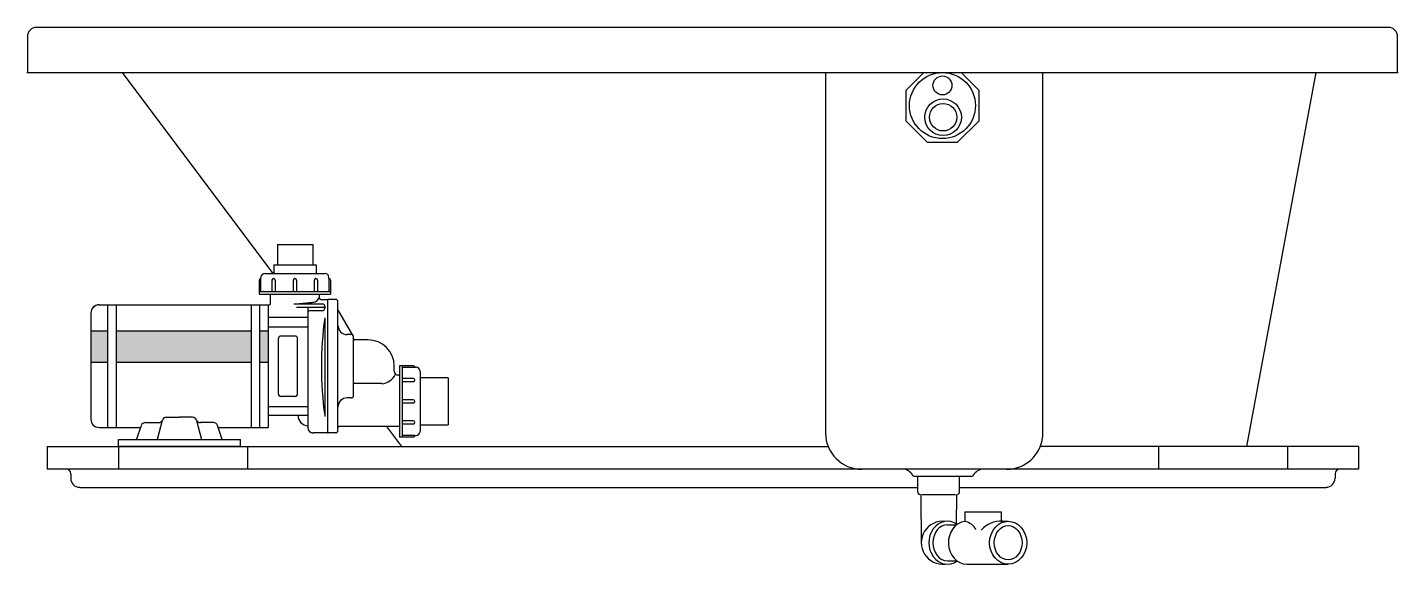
# Model space of a CAD drawing. Header units: millimetres. Extents: x -1233.87 to -1232.35, y 2265.07 to 2265.67.
import ezdxf

# ---------------------------------------------------------------- set-up
doc = ezdxf.new("R2010")
doc.units = ezdxf.units.MM
doc.layers.add('jacuzzi', color=1, linetype='Continuous')

msp = doc.modelspace()

# ---------------------------------------------------------------- hatches: boundary and pattern name
at = {"layer": 'jacuzzi'}
h = msp.add_hatch(color=256, dxfattribs=at)
h.paths.add_polyline_path([(-1233.7689, 2265.3345), (-1233.7689, 2265.2997), (-1233.6189, 2265.2997), (-1233.6189, 2265.3345)])
h.paths.add_polyline_path([(-1233.7782, 2265.3345), (-1233.7968, 2265.3345), (-1233.7968, 2265.2997), (-1233.7782, 2265.2997)])
h.paths.add_polyline_path([(-1233.6096, 2265.2997), (-1233.6003, 2265.2997), (-1233.6003, 2265.3345), (-1233.6096, 2265.3345)])

# ---------------------------------------------------------------- linework, layer by layer
for p, q in [((-1233.7619, 2265.6209), (-1233.5951, 2265.3983)), ((-1232.9818, 2265.6209), (-1232.9818, 2265.2212)), ((-1232.741, 2265.6209), (-1232.741, 2265.2168)), ((-1232.5144, 2265.2062), (-1232.4375, 2265.6209)), ((-1233.5899, 2265.4303), (-1233.5505, 2265.4303)), ((-1233.6082, 2265.3926), (-1233.6082, 2265.3938)), ((-1233.6082, 2265.3925), (-1233.6082, 2265.3937)), ((-1233.6037, 2265.3983), (-1233.5372, 2265.3983)), ((-1233.5937, 2265.4079), (-1233.5468, 2265.4079)), ((-1233.5327, 2265.3926), (-1233.5327, 2265.3938)), ((-1233.5327, 2265.3925), (-1233.5327, 2265.3937)), ((-1233.6101, 2265.3783), (-1233.5309, 2265.3783)), ((-1233.6082, 2265.3783), (-1233.6082, 2265.3925)), ((-1233.5327, 2265.3925), (-1233.5327, 2265.3783)), ((-1233.7875, 2265.3633), (-1233.5989, 2265.3633)), ((-1233.7782, 2265.3634), (-1233.7782, 2265.2274)), ((-1233.7782, 2265.3633), (-1233.7782, 2265.2274)), ((-1233.7689, 2265.3634), (-1233.7689, 2265.2274)), ((-1233.7689, 2265.3633), (-1233.7689, 2265.2274)), ((-1233.6189, 2265.3633), (-1233.6189, 2265.2274)), ((-1233.6101, 2265.3753), (-1233.5309, 2265.3753)), ((-1233.6096, 2265.3633), (-1233.6096, 2265.2274)), ((-1233.6003, 2265.3633), (-1233.6003, 2265.2406)), ((-1233.5974, 2265.3648), (-1233.5974, 2265.3753)), ((-1233.5715, 2265.3645), (-1233.54, 2265.3645)), ((-1233.5433, 2265.3709), (-1233.5433, 2265.3753)), ((-1233.5418, 2265.3694), (-1233.5338, 2265.3694)), ((-1233.5418, 2265.3694), (-1233.5338, 2265.3694)), ((-1233.5338, 2265.2213), (-1233.5338, 2265.3694)), ((-1233.5338, 2265.2213), (-1233.5338, 2265.3694)), ((-1233.5255, 2265.3694), (-1233.5338, 2265.3694)), ((-1233.5227, 2265.2241), (-1233.5227, 2265.3666)), ((-1233.7968, 2265.3541), (-1233.7968, 2265.2367)), ((-1233.7968, 2265.354), (-1233.7968, 2265.2367)), ((-1233.6003, 2265.3614), (-1233.6003, 2265.2406)), ((-1233.6003, 2265.3499), (-1233.556, 2265.3499)), ((-1233.5688, 2265.3607), (-1233.5374, 2265.3607)), ((-1233.5534, 2265.3571), (-1233.54, 2265.3571)), ((-1233.5374, 2265.3619), (-1233.5374, 2265.3598)), ((-1233.5374, 2265.3619), (-1233.5374, 2265.3597)), ((-1233.5374, 2265.348), (-1233.5374, 2265.2397)), ((-1233.5058, 2265.3291), (-1233.5227, 2265.3583)), ((-1233.7968, 2265.3345), (-1233.7782, 2265.3345)), ((-1233.7689, 2265.3345), (-1233.6189, 2265.3345)), ((-1233.6096, 2265.3345), (-1233.6003, 2265.3345)), ((-1233.6003, 2265.3391), (-1233.556, 2265.3391)), ((-1233.5888, 2265.2645), (-1233.5888, 2265.326)), ((-1233.5703, 2265.3288), (-1233.586, 2265.3288)), ((-1233.5675, 2265.2645), (-1233.5675, 2265.326)), ((-1233.5082, 2265.3305), (-1233.5125, 2265.3305)), ((-1233.5054, 2265.263), (-1233.5054, 2265.3277)), ((-1233.4896, 2265.3247), (-1233.504, 2265.3247)), ((-1233.7968, 2265.2997), (-1233.7782, 2265.2997)), ((-1233.7689, 2265.2997), (-1233.6189, 2265.2997)), ((-1233.6096, 2265.2997), (-1233.6003, 2265.2997)), ((-1233.4602, 2265.2898), (-1233.4602, 2265.2953)), ((-1233.4546, 2265.2959), (-1233.4546, 2265.2167)), ((-1233.4516, 2265.2959), (-1233.4516, 2265.2167)), ((-1233.4516, 2265.2941), (-1233.4361, 2265.2941)), ((-1233.4316, 2265.2896), (-1233.4316, 2265.2231)), ((-1233.4316, 2265.2896), (-1233.4316, 2265.2231)), ((-1233.4742, 2265.276), (-1233.5054, 2265.276)), ((-1233.4553, 2265.2854), (-1233.4558, 2265.2854)), ((-1233.4005, 2265.2826), (-1233.4316, 2265.2826)), ((-1233.4005, 2265.2826), (-1233.4316, 2265.2826)), ((-1233.4005, 2265.2826), (-1233.4005, 2265.2305)), ((-1233.4005, 2265.2826), (-1233.4005, 2265.2343)), ((-1233.5703, 2265.2617), (-1233.586, 2265.2617)), ((-1233.5082, 2265.2602), (-1233.5125, 2265.2602)), ((-1233.6003, 2265.2506), (-1233.556, 2265.2506)), ((-1233.6003, 2265.2506), (-1233.6003, 2265.2406)), ((-1233.6003, 2265.2506), (-1233.6003, 2265.2406)), ((-1233.556, 2265.2506), (-1233.556, 2265.2406)), ((-1233.556, 2265.2506), (-1233.556, 2265.2406)), ((-1233.7875, 2265.2274), (-1233.7416, 2265.2274)), ((-1233.7875, 2265.2274), (-1233.7416, 2265.2274)), ((-1233.746, 2265.214), (-1233.7408, 2265.2297)), ((-1233.746, 2265.214), (-1233.7408, 2265.2297)), ((-1233.7364, 2265.2329), (-1233.7217, 2265.2329)), ((-1233.7364, 2265.2328), (-1233.7217, 2265.2328)), ((-1233.7176, 2265.2352), (-1233.7231, 2265.214)), ((-1233.7176, 2265.2352), (-1233.7231, 2265.214)), ((-1233.7131, 2265.2387), (-1233.6985, 2265.2387)), ((-1233.7131, 2265.2387), (-1233.6985, 2265.2387)), ((-1233.684, 2265.2387), (-1233.6985, 2265.2387)), ((-1233.684, 2265.2387), (-1233.6985, 2265.2387)), ((-1233.6795, 2265.2352), (-1233.6739, 2265.214)), ((-1233.6795, 2265.2352), (-1233.6739, 2265.214)), ((-1233.6607, 2265.2329), (-1233.6753, 2265.2329)), ((-1233.6607, 2265.2328), (-1233.6753, 2265.2328)), ((-1233.651, 2265.214), (-1233.6563, 2265.2297)), ((-1233.651, 2265.214), (-1233.6563, 2265.2297)), ((-1233.6555, 2265.2274), (-1233.6003, 2265.2274)), ((-1233.556, 2265.2406), (-1233.6003, 2265.2406)), ((-1233.6003, 2265.2406), (-1233.6003, 2265.2274)), ((-1233.6003, 2265.2406), (-1233.6003, 2265.2274)), ((-1233.556, 2265.2293), (-1233.556, 2265.2272)), ((-1233.556, 2265.2292), (-1233.556, 2265.2271)), ((-1233.4546, 2265.2284), (-1233.5213, 2265.2284)), ((-1233.4687, 2265.2284), (-1233.4522, 2265.2062)), ((-1233.4005, 2265.23), (-1233.4316, 2265.23)), ((-1233.4005, 2265.238), (-1233.4005, 2265.2343)), ((-1233.4005, 2265.2343), (-1233.4005, 2265.2306)), ((-1233.7663, 2265.214), (-1233.6307, 2265.214)), ((-1233.7663, 2265.214), (-1233.6307, 2265.214)), ((-1233.7663, 2265.2062), (-1233.7663, 2265.214)), ((-1233.7663, 2265.2061), (-1233.7663, 2265.214)), ((-1233.6307, 2265.2062), (-1233.6307, 2265.214)), ((-1233.6307, 2265.2061), (-1233.6307, 2265.214)), ((-1233.5338, 2265.2213), (-1233.5502, 2265.2213)), ((-1233.5255, 2265.2213), (-1233.5338, 2265.2213)), ((-1233.4373, 2265.2186), (-1233.4516, 2265.2186)), ((-1233.4373, 2265.2186), (-1233.4361, 2265.2186)), ((-1233.4373, 2265.2186), (-1233.4361, 2265.2186)), ((-1233.8453, 2265.2062), (-1232.9789, 2265.2062)), ((-1233.8453, 2265.2062), (-1233.8453, 2265.1811)), ((-1233.7663, 2265.2062), (-1233.7663, 2265.1811)), ((-1233.6307, 2265.2062), (-1233.7663, 2265.2062)), ((-1233.6307, 2265.2061), (-1233.7663, 2265.2061)), ((-1233.6232, 2265.2062), (-1233.6232, 2265.1811)), ((-1232.3906, 2265.2062), (-1232.7439, 2265.2062)), ((-1232.6126, 2265.2062), (-1232.6126, 2265.1811)), ((-1232.4695, 2265.2062), (-1232.4695, 2265.1811)), ((-1232.4695, 2265.2062), (-1232.4695, 2265.1811)), ((-1232.3906, 2265.2062), (-1232.3906, 2265.1811)), ((-1232.3906, 2265.1811), (-1233.8453, 2265.1811)), ((-1233.8192, 2265.1761), (-1233.8192, 2265.1711)), ((-1232.8189, 2265.173), (-1232.8841, 2265.173)), ((-1232.8796, 2265.1561), (-1232.8796, 2265.173)), ((-1232.8332, 2265.1561), (-1232.8332, 2265.173)), ((-1232.4166, 2265.1761), (-1232.4166, 2265.1711)), ((-1233.8092, 2265.161), (-1232.8796, 2265.161)), ((-1232.8761, 2265.1517), (-1232.8756, 2265.0996)), ((-1232.8753, 2265.153), (-1232.8375, 2265.153)), ((-1232.8367, 2265.1518), (-1232.837, 2265.1207)), ((-1232.8332, 2265.161), (-1232.4266, 2265.161)), ((-1232.8466, 2265.1196), (-1232.8431, 2265.1196)), ((-1232.8431, 2265.1196), (-1232.8362, 2265.1196)), ((-1232.8272, 2265.134), (-1232.8272, 2265.1227)), ((-1232.8272, 2265.134), (-1232.787, 2265.134)), ((-1232.787, 2265.134), (-1232.787, 2265.1229)), ((-1232.7856, 2265.1234), (-1232.7792, 2265.1234)), ((-1232.8466, 2265.0795), (-1232.8431, 2265.0795)), ((-1232.8431, 2265.0795), (-1232.8362, 2265.0795)), ((-1232.825, 2265.0757), (-1232.7792, 2265.0757)), ((-1232.7845, 2265.0757), (-1232.7792, 2265.0757))]:
    msp.add_line(p, q, dxfattribs=at)
msp.add_lwpolyline([(-1233.8572, 2265.671, 0.414214), (-1233.8672, 2265.661), (-1233.8672, 2265.6209), (-1232.3472, 2265.6209), (-1232.3472, 2265.661, 0.414214), (-1232.3572, 2265.671)], format="xyb", close=True, dxfattribs=at)
for points in [[(-1232.8732, 2265.6206), (-1232.8927, 2265.6011), (-1232.8927, 2265.5675), (-1232.8689, 2265.5437), (-1232.8685, 2265.5437)], [(-1232.8689, 2265.5437), (-1232.8353, 2265.5437), (-1232.8115, 2265.5675), (-1232.8115, 2265.6011), (-1232.8309, 2265.6206)], [(-1233.5899, 2265.4303), (-1233.5899, 2265.4079)], [(-1233.5505, 2265.4303), (-1233.5505, 2265.4079)], [(-1233.5937, 2265.4079), (-1233.5937, 2265.3983)], [(-1233.5468, 2265.4079), (-1233.5468, 2265.3983)], [(-1233.6101, 2265.3907), (-1233.6101, 2265.3753)], [(-1233.5959, 2265.3907), (-1233.5959, 2265.3783)], [(-1233.5922, 2265.3907), (-1233.5922, 2265.3783)], [(-1233.5723, 2265.3907), (-1233.5723, 2265.3783)], [(-1233.5687, 2265.3907), (-1233.5687, 2265.3783)], [(-1233.549, 2265.3907), (-1233.549, 2265.3783)], [(-1233.5454, 2265.3907), (-1233.5454, 2265.3783)], [(-1233.5309, 2265.3907), (-1233.5309, 2265.3753)], [(-1233.556, 2265.3607), (-1233.556, 2265.2506)], [(-1233.4392, 2265.2959), (-1233.4546, 2265.2959)], [(-1233.4392, 2265.2817), (-1233.4516, 2265.2817)], [(-1233.4392, 2265.2781), (-1233.4516, 2265.2781)], [(-1233.4392, 2265.2581), (-1233.4516, 2265.2581)], [(-1233.4392, 2265.2545), (-1233.4516, 2265.2545)], [(-1233.556, 2265.2406), (-1233.556, 2265.2358), (-1233.556, 2265.2293)], [(-1233.556, 2265.2406), (-1233.556, 2265.2357), (-1233.556, 2265.2292)], [(-1233.4392, 2265.2348), (-1233.4516, 2265.2348)], [(-1233.4392, 2265.2312), (-1233.4516, 2265.2312)], [(-1233.4392, 2265.2167), (-1233.4546, 2265.2167)]]:
    msp.add_lwpolyline(points, dxfattribs=at)
msp.add_lwpolyline([(-1233.5715, 2265.3645, 0.008376), (-1233.5635, 2265.3649, 0.008376), (-1233.5556, 2265.3657, 0.00574), (-1233.5501, 2265.3663, 0.000724), (-1233.5494, 2265.3664)], format="xyb", dxfattribs=at)
for centre, radius in [((-1232.8521, 2265.5843), 0.0366), ((-1232.8521, 2265.6067), 0.0105), ((-1232.8514, 2265.5714), 0.0203), ((-1232.8514, 2265.5714), 0.0152)]:
    msp.add_circle(centre, radius, dxfattribs=at)
for centre, radius, start, end in [((-1233.6037, 2265.3937), 0.00452, 90, 180), ((-1233.5372, 2265.3937), 0.00452, 0, 90), ((-1233.6082, 2265.3907), 0.00181, 90, 180), ((-1233.5941, 2265.3907), 0.00181, 0, 180), ((-1233.5705, 2265.3907), 0.00181, 0, 180), ((-1233.5472, 2265.3907), 0.00181, 0, 180), ((-1233.5327, 2265.3907), 0.00181, 0, 90), ((-1233.7875, 2265.3541), 0.00931, 90, 180), ((-1233.7875, 2265.354), 0.00931, 90, 180), ((-1233.5989, 2265.3648), 0.00142, 270, 0), ((-1233.551, 2265.3742), 0.008, 273.3278, 346.1608), ((-1233.5418, 2265.3709), 0.00142, 180, 270), ((-1233.5418, 2265.3708), 0.00142, 180, 270), ((-1233.54, 2265.3619), 0.00262, 0, 90), ((-1233.5255, 2265.3666), 0.00279, 0, 90), ((-1233.5534, 2265.3545), 0.00262, 90, 180), ((-1233.1329, 2265.2949), 0.4081, 172.3703, 187.6297), ((-1233.1329, 2265.2948), 0.4081, 172.3703, 187.6297), ((-1233.54, 2265.3597), 0.00262, 270, 0), ((-1233.5125, 2265.3406), 0.0102, 180, 270), ((-1233.586, 2265.326), 0.00279, 90, 180), ((-1233.5703, 2265.326), 0.00279, 0, 90), ((-1233.5082, 2265.3277), 0.00279, 0, 90), ((-1233.504, 2265.3261), 0.00142, 180, 270), ((-1233.4896, 2265.2953), 0.0293, 0, 90), ((-1233.4754, 2265.2939), 0.018, 273.8645, 336.2532), ((-1233.4558, 2265.2898), 0.00443, 180, 270), ((-1233.4392, 2265.2941), 0.00181, 0, 90), ((-1233.4361, 2265.2896), 0.00452, 0, 90), ((-1233.4553, 2265.2861), 0.000745, 270, 345.1417), ((-1233.4392, 2265.2799), 0.00181, 270, 90), ((-1233.586, 2265.2645), 0.00279, 180, 270), ((-1233.5703, 2265.2645), 0.00279, 270, 0), ((-1233.5125, 2265.25), 0.0102, 90, 180), ((-1233.5082, 2265.263), 0.00279, 270, 0), ((-1233.4392, 2265.2563), 0.00181, 270, 90), ((-1233.7875, 2265.2367), 0.00931, 180, 270), ((-1233.7875, 2265.2367), 0.00931, 180, 270), ((-1233.7364, 2265.2282), 0.00466, 90, 161.6055), ((-1233.7364, 2265.2282), 0.00466, 90, 161.6055), ((-1233.7217, 2265.2375), 0.00466, 270, 338.1026), ((-1233.7217, 2265.2375), 0.00466, 270, 338.1026), ((-1233.7131, 2265.2341), 0.00466, 90, 158.1026), ((-1233.7131, 2265.234), 0.00466, 90, 158.1026), ((-1233.684, 2265.2341), 0.00466, 21.8974, 90), ((-1233.684, 2265.234), 0.00466, 21.8974, 90), ((-1233.6753, 2265.2375), 0.00466, 201.8974, 270), ((-1233.6753, 2265.2375), 0.00466, 201.8974, 270), ((-1233.6607, 2265.2282), 0.00466, 18.3945, 90), ((-1233.6607, 2265.2282), 0.00466, 18.3945, 90), ((-1233.5556, 2265.2406), 0.0114, 180, 267.6128), ((-1233.5556, 2265.2406), 0.0114, 180, 267.6128), ((-1233.5502, 2265.2272), 0.00587, 180, 270), ((-1233.5502, 2265.2271), 0.00587, 180, 270), ((-1233.5213, 2265.2269), 0.00142, 90, 180), ((-1233.4392, 2265.233), 0.00181, 270, 90), ((-1233.5255, 2265.2241), 0.00279, 270, 0), ((-1233.4392, 2265.2186), 0.00181, 270, 0), ((-1233.4361, 2265.2231), 0.00452, 270, 0), ((-1232.9417, 2265.2212), 0.0401, 180, 270), ((-1232.9417, 2265.2212), 0.0401, 180, 270), ((-1232.7809, 2265.2212), 0.0401, 270, 353.6678), ((-1233.8242, 2265.1761), 0.00502, 0, 90), ((-1232.8982, 2265.1656), 0.0159, 27.9065, 77.2135), ((-1232.8982, 2265.1656), 0.0159, 27.9065, 77.2135), ((-1232.8048, 2265.1656), 0.0159, 102.7865, 152.0935), ((-1232.8048, 2265.1656), 0.0159, 102.7865, 152.0935), ((-1232.4116, 2265.1761), 0.00502, 90, 180), ((-1233.8092, 2265.1711), 0.01, 180, 270), ((-1232.4266, 2265.1711), 0.01, 270, 0), ((-1232.8764, 2265.1562), 0.00323, 180, 257.8805), ((-1232.8773, 2265.1518), 0.00124, 0.5, 77.8805), ((-1232.8355, 2265.1517), 0.00124, 102.9426, 179.5), ((-1232.8365, 2265.1562), 0.00332, 282.9426, 0), ((-1232.8518, 2265.0996), 0.0238, 83.247, 276.753), ((-1232.8314, 2265.1042), 0.0195, 30.9126, 77.4645), ((-1232.7875, 2265.0949), 0.0286, 86.2144, 138.9882)]:
    msp.add_arc(centre, radius, start, end, dxfattribs=at)
for centre, major_axis, ratio, start_param, end_param in [((-1232.8466, 2265.0996), (0, 0.0238), 0.865498, -0.550504, 3.692097), ((-1232.8466, 2265.0996), (0, -0.02), 0.806411, 3.141593, 6.283185), ((-1232.825, 2265.0996), (0, 0.0238), 0.865498, 0.104415, 3.141593)]:
    msp.add_ellipse(centre, major_axis=major_axis, ratio=ratio, start_param=start_param, end_param=end_param, dxfattribs=at)
for major_axis, ratio in [((0, -0.0238), 0.865498), ((0, -0.0191), 0.806411)]:
    msp.add_ellipse((-1232.7792, 2265.0996), major_axis=major_axis, ratio=ratio, dxfattribs=at)
for p in [(-1233.8672, 2265.6209), (-1232.3472, 2265.6209), (-1233.6058, 2265.3783), (-1233.5338, 2265.2213)]:
    msp.add_point(p, dxfattribs=at)

doc.saveas('drawing.dxf')
